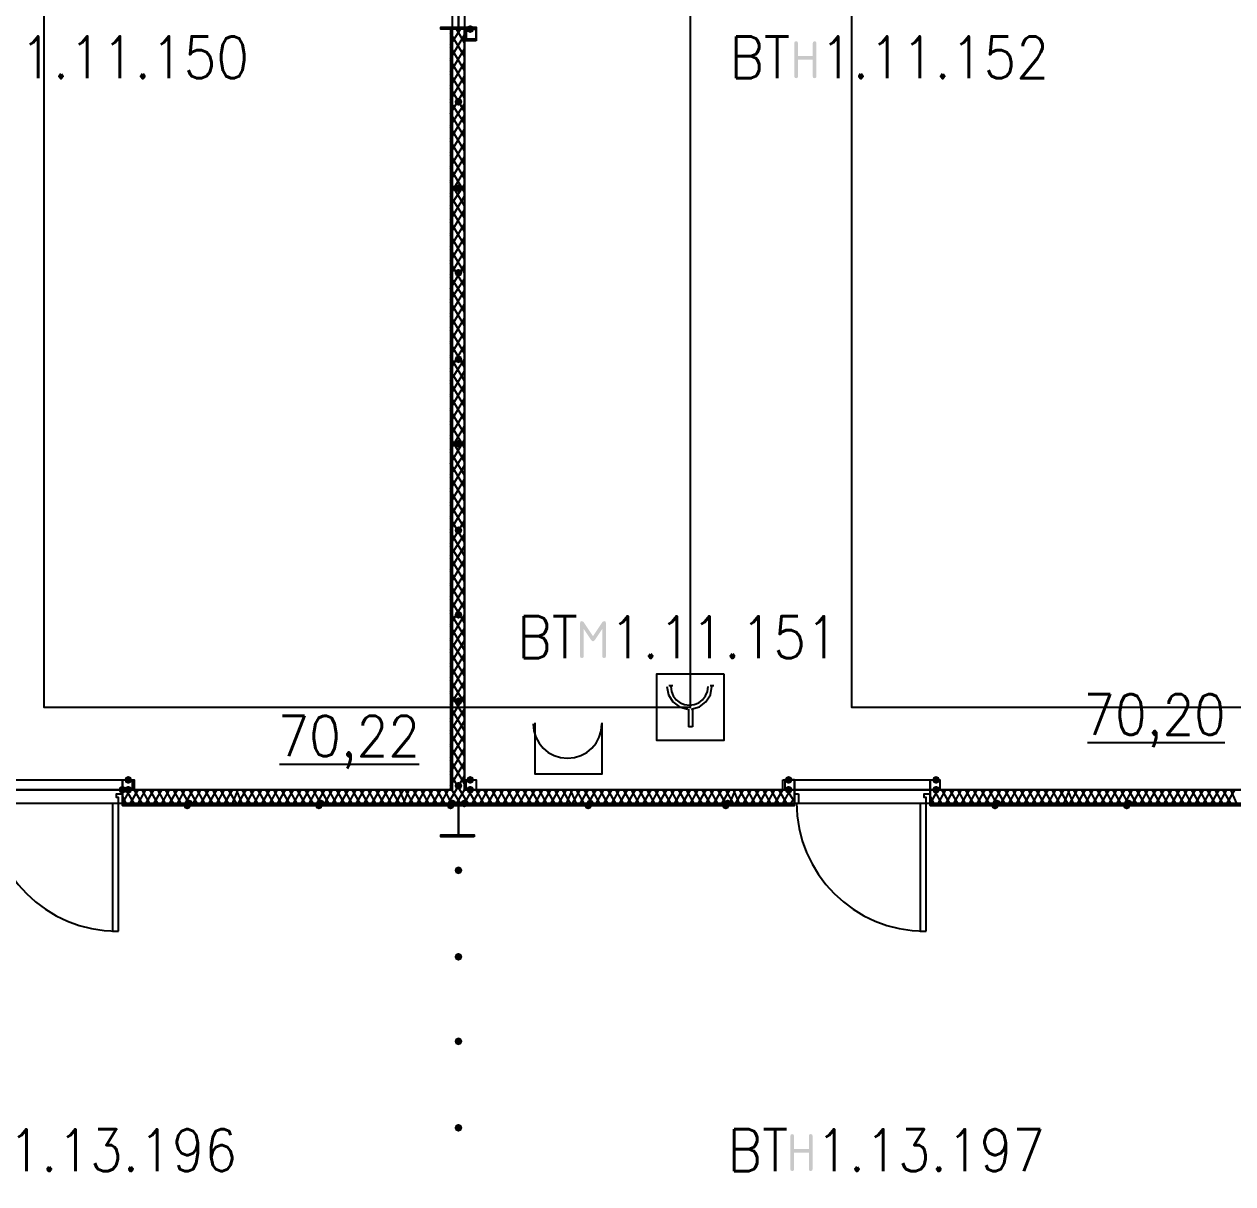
# Model space of a CAD drawing. Header units: millimetres. Extents: x 0 to 420, y 0 to 297.
# Drawn here: x 302.05 to 328.08, y 179.26 to 204.24 of the extents above; entities that cross this region are included whole.
import ezdxf

# ---------------------------------------------------------------- set-up
doc = ezdxf.new("R2010")
doc.units = ezdxf.units.MM
doc.layers.get('0').update_dxf_attribs({"linetype": 'CONTINUOUS'})
doc.styles.get("Standard").update_dxf_attribs({"font": 'STANDARD'})

msp = doc.modelspace()

# ---------------------------------------------------------------- hatches: boundary and pattern name
at = {"true_color": 0x000007}
for points in [[(311.742667, 204.131333), (311.717796, 204.071537), (311.658, 204.046667), (311.598204, 204.071537), (311.573333, 204.131333), (311.598204, 204.191129), (311.658, 204.216), (311.717796, 204.191129)], [(318.637708, 203.112687), (318.637708, 203.829267), (318.647698, 203.859032), (318.677946, 203.868954), (318.707712, 203.859032), (318.717634, 203.829267), (318.717634, 203.550352), (319.035685, 203.550352), (319.035685, 203.829267), (319.045607, 203.859032), (319.075373, 203.868954), (319.105414, 203.859032), (319.115611, 203.829267), (319.115611, 203.112687), (319.105414, 203.082921), (319.075373, 203.072999), (319.045607, 203.082921), (319.035685, 203.112687), (319.035685, 203.470977), (318.717634, 203.470977), (318.717634, 203.112687), (318.707712, 203.082921), (318.677946, 203.072999), (318.647698, 203.082921)], [(311.488667, 202.565), (311.463796, 202.505204), (311.404, 202.480333), (311.344204, 202.505204), (311.319333, 202.565), (311.344204, 202.624796), (311.404, 202.649667), (311.463796, 202.624796)], [(311.488667, 200.702333), (311.463796, 200.642537), (311.404, 200.617667), (311.344204, 200.642537), (311.319333, 200.702333), (311.344204, 200.762129), (311.404, 200.787), (311.463796, 200.762129)], [(311.488667, 198.882), (311.463796, 198.822204), (311.404, 198.797333), (311.344204, 198.822204), (311.319333, 198.882), (311.344204, 198.941796), (311.404, 198.966667), (311.463796, 198.941796)], [(311.488667, 197.019333), (311.463796, 196.959537), (311.404, 196.934667), (311.344204, 196.959537), (311.319333, 197.019333), (311.344204, 197.079129), (311.404, 197.104), (311.463796, 197.079129)], [(311.488667, 195.199), (311.463796, 195.139204), (311.404, 195.114333), (311.344204, 195.139204), (311.319333, 195.199), (311.344204, 195.258796), (311.404, 195.283667), (311.463796, 195.258796)], [(311.488667, 193.336333), (311.463796, 193.276537), (311.404, 193.251667), (311.344204, 193.276537), (311.319333, 193.336333), (311.344204, 193.396129), (311.404, 193.421), (311.463796, 193.396129)], [(311.488667, 191.516), (311.463796, 191.456204), (311.404, 191.431333), (311.344204, 191.456204), (311.319333, 191.516), (311.344204, 191.575796), (311.404, 191.600667), (311.463796, 191.575796)], [(314.540966, 191.380621), (314.570732, 191.370699), (314.580653, 191.340933), (314.580653, 190.624353), (314.570732, 190.594588), (314.540966, 190.584666), (314.5112, 190.594588), (314.501278, 190.624353), (314.501278, 191.209744), (314.33867, 190.966658), (314.30229, 190.942956), (314.264807, 190.966658), (314.103301, 191.209744), (314.103301, 190.624353), (314.093379, 190.594588), (314.063614, 190.584666), (314.033366, 190.594588), (314.023375, 190.624353), (314.023375, 191.340933), (314.033366, 191.370699), (314.063614, 191.380621), (314.09834, 191.360777), (314.30229, 191.054853), (314.507342, 191.362982)], [(311.488667, 189.653333), (311.463796, 189.593537), (311.404, 189.568667), (311.344204, 189.593537), (311.319333, 189.653333), (311.344204, 189.713129), (311.404, 189.738), (311.463796, 189.713129)], [(304.376667, 187.96), (304.351796, 187.900204), (304.292, 187.875333), (304.232204, 187.900204), (304.207333, 187.96), (304.232204, 188.019796), (304.292, 188.044667), (304.351796, 188.019796)], [(311.742667, 187.96), (311.717796, 187.900204), (311.658, 187.875333), (311.598204, 187.900204), (311.573333, 187.96), (311.598204, 188.019796), (311.658, 188.044667), (311.717796, 188.019796)], [(318.600667, 187.96), (318.575796, 187.900204), (318.516, 187.875333), (318.456204, 187.900204), (318.431333, 187.96), (318.456204, 188.019796), (318.516, 188.044667), (318.575796, 188.019796)], [(321.775667, 187.96), (321.750796, 187.900204), (321.691, 187.875333), (321.631204, 187.900204), (321.606333, 187.96), (321.631204, 188.019796), (321.691, 188.044667), (321.750796, 188.019796)], [(304.249667, 187.748333), (304.224796, 187.688538), (304.165, 187.663667), (304.105204, 187.688538), (304.080333, 187.748333), (304.105204, 187.808129), (304.165, 187.833), (304.224796, 187.808129)], [(304.376667, 187.748333), (304.351796, 187.688538), (304.292, 187.663667), (304.232204, 187.688538), (304.207333, 187.748333), (304.232204, 187.808129), (304.292, 187.833), (304.351796, 187.808129)], [(311.488667, 187.833), (311.463796, 187.773204), (311.404, 187.748333), (311.344204, 187.773204), (311.319333, 187.833), (311.344204, 187.892796), (311.404, 187.917667), (311.463796, 187.892796)], [(311.742667, 187.748333), (311.717796, 187.688538), (311.658, 187.663667), (311.598204, 187.688538), (311.573333, 187.748333), (311.598204, 187.808129), (311.658, 187.833), (311.717796, 187.808129)], [(318.600667, 187.748333), (318.575796, 187.688538), (318.516, 187.663667), (318.456204, 187.688538), (318.431333, 187.748333), (318.456204, 187.808129), (318.516, 187.833), (318.575796, 187.808129)], [(321.775667, 187.748333), (321.750796, 187.688538), (321.691, 187.663667), (321.631204, 187.688538), (321.606333, 187.748333), (321.631204, 187.808129), (321.691, 187.833), (321.750796, 187.808129)], [(311.615667, 187.452), (311.590796, 187.392204), (311.531, 187.367333), (311.471204, 187.392204), (311.446333, 187.452), (311.471204, 187.511796), (311.531, 187.536667), (311.590796, 187.511796)], [(311.488667, 186.012667), (311.463796, 185.952871), (311.404, 185.928), (311.344204, 185.952871), (311.319333, 186.012667), (311.344204, 186.072462), (311.404, 186.097333), (311.463796, 186.072463)], [(311.488667, 184.15), (311.463796, 184.090204), (311.404, 184.065333), (311.344204, 184.090204), (311.319333, 184.15), (311.344204, 184.209796), (311.404, 184.234667), (311.463796, 184.209796)], [(311.488667, 182.329667), (311.463796, 182.269871), (311.404, 182.245), (311.344204, 182.269871), (311.319333, 182.329667), (311.344204, 182.389462), (311.404, 182.414333), (311.463796, 182.389463)], [(311.488667, 180.467), (311.463796, 180.407204), (311.404, 180.382333), (311.344204, 180.407204), (311.319333, 180.467), (311.344204, 180.526796), (311.404, 180.551667), (311.463796, 180.526796)], [(318.553041, 179.575353), (318.553041, 180.291933), (318.563032, 180.321699), (318.59328, 180.331621), (318.623046, 180.321699), (318.632968, 180.291933), (318.632968, 180.013018), (318.951019, 180.013018), (318.951019, 180.291933), (318.960941, 180.321699), (318.990706, 180.331621), (319.020748, 180.321699), (319.030945, 180.291933), (319.030945, 179.575353), (319.020748, 179.545588), (318.990706, 179.535666), (318.960941, 179.545588), (318.951019, 179.575353), (318.951019, 179.933643), (318.632968, 179.933643), (318.632968, 179.575353), (318.623046, 179.545588), (318.59328, 179.535666), (318.563032, 179.545588)]]:
    msp.add_hatch(color=0, dxfattribs=at).paths.add_polyline_path(points, flags=0)
h = msp.add_hatch(color=0, dxfattribs=at)
h.paths.add_polyline_path([(311.234667, 187.452), (304.165, 187.452), (311.234667, 187.409667)], flags=0)
h.paths.add_polyline_path([(304.165, 187.452), (311.234667, 187.409667), (304.165, 187.409667)], flags=0)
at = {"true_color": 0x0000fe}
for points in [[(305.646667, 187.409667), (305.621796, 187.349871), (305.562, 187.325), (305.502204, 187.349871), (305.477333, 187.409667), (305.502204, 187.469462), (305.562, 187.494333), (305.621796, 187.469463)], [(305.689, 187.452), (305.664129, 187.392204), (305.604333, 187.367333), (305.544537, 187.392204), (305.519667, 187.452), (305.544537, 187.511796), (305.604333, 187.536667), (305.664129, 187.511796)], [(308.483, 187.409667), (308.458129, 187.349871), (308.398333, 187.325), (308.338538, 187.349871), (308.313667, 187.409667), (308.338537, 187.469462), (308.398333, 187.494333), (308.458129, 187.469463)], [(308.525333, 187.452), (308.500463, 187.392204), (308.440667, 187.367333), (308.380871, 187.392204), (308.356, 187.452), (308.380871, 187.511796), (308.440667, 187.536667), (308.500462, 187.511796)], [(311.319333, 187.409667), (311.294462, 187.349871), (311.234667, 187.325), (311.174871, 187.349871), (311.15, 187.409667), (311.174871, 187.469462), (311.234667, 187.494333), (311.294462, 187.469463)], [(311.319333, 187.409667), (311.294462, 187.349871), (311.234667, 187.325), (311.174871, 187.349871), (311.15, 187.409667), (311.174871, 187.469462), (311.234667, 187.494333), (311.294462, 187.469463)], [(311.361667, 187.452), (311.336796, 187.392204), (311.277, 187.367333), (311.217204, 187.392204), (311.192333, 187.452), (311.217204, 187.511796), (311.277, 187.536667), (311.336796, 187.511796)], [(311.361667, 187.452), (311.336796, 187.392204), (311.277, 187.367333), (311.217204, 187.392204), (311.192333, 187.452), (311.217204, 187.511796), (311.277, 187.536667), (311.336796, 187.511796)], [(314.282667, 187.409667), (314.257796, 187.349871), (314.198, 187.325), (314.138204, 187.349871), (314.113333, 187.409667), (314.138204, 187.469462), (314.198, 187.494333), (314.257796, 187.469463)], [(314.325, 187.452), (314.300129, 187.392204), (314.240333, 187.367333), (314.180538, 187.392204), (314.155667, 187.452), (314.180537, 187.511796), (314.240333, 187.536667), (314.300129, 187.511796)], [(317.246, 187.409667), (317.221129, 187.349871), (317.161333, 187.325), (317.101537, 187.349871), (317.076667, 187.409667), (317.101537, 187.469462), (317.161333, 187.494333), (317.221129, 187.469463)], [(317.288333, 187.452), (317.263462, 187.392204), (317.203667, 187.367333), (317.143871, 187.392204), (317.119, 187.452), (317.143871, 187.511796), (317.203667, 187.536667), (317.263462, 187.511796)], [(323.045667, 187.409667), (323.020796, 187.349871), (322.961, 187.325), (322.901204, 187.349871), (322.876333, 187.409667), (322.901204, 187.469462), (322.961, 187.494333), (323.020796, 187.469463)], [(323.088, 187.452), (323.063129, 187.392204), (323.003333, 187.367333), (322.943537, 187.392204), (322.918667, 187.452), (322.943537, 187.511796), (323.003333, 187.536667), (323.063129, 187.511796)], [(325.882, 187.409667), (325.857129, 187.349871), (325.797333, 187.325), (325.737538, 187.349871), (325.712667, 187.409667), (325.737537, 187.469462), (325.797333, 187.494333), (325.857129, 187.469463)], [(325.924333, 187.452), (325.899462, 187.392204), (325.839667, 187.367333), (325.779871, 187.392204), (325.755, 187.452), (325.779871, 187.511796), (325.839667, 187.536667), (325.899462, 187.511796)]]:
    msp.add_hatch(color=0, dxfattribs=at).paths.add_polyline_path(points, flags=0)
at = {"true_color": 0x000007}
h = msp.add_hatch(color=0, dxfattribs=at)
h.paths.add_polyline_path([(318.643, 187.452), (311.277, 187.452), (318.643, 187.409667)], flags=0)
h.paths.add_polyline_path([(311.277, 187.452), (318.643, 187.409667), (311.277, 187.409667)], flags=0)
h = msp.add_hatch(color=0, dxfattribs=at)
h.paths.add_polyline_path([(328.633667, 187.452), (321.564, 187.452), (328.633667, 187.409667)], flags=0)
h.paths.add_polyline_path([(321.564, 187.452), (328.633667, 187.409667), (321.564, 187.409667)], flags=0)

# ---------------------------------------------------------------- linework, layer by layer
at = {"color": 0, "true_color": 0x00002b}
for points in [[(311.277, 222.25), (294.174333, 222.25), (294.174333, 187.748333), (311.277, 187.748333)], [(328.633667, 187.748333), (328.633667, 222.25), (311.531, 222.25), (311.531, 187.748333)]]:
    msp.add_lwpolyline(points, close=True, dxfattribs=at)
at = {"color": 0, "true_color": 0x000001}
for points in [[(264.244667, 189.526333), (281.855334, 189.526333), (281.855334, 204.977999), (285.115001, 204.977999), (285.115001, 189.526333), (298.958, 189.526333), (298.958, 204.977999), (302.471667, 204.977999), (302.471667, 189.526333), (315.679667, 189.526333), (316.399334, 189.526333), (316.399334, 190.245999), (316.399334, 204.977999), (319.870667, 204.977999), (319.870667, 189.526333), (333.078667, 189.526333)], [(315.891334, 189.97228), (315.925489, 189.791438), (316.020435, 189.64063), (316.163171, 189.53394), (316.340702, 189.485447)], [(315.933667, 189.991999), (316.018334, 189.991999)], [(315.976005, 189.972492), (315.989569, 189.867236), (316.029339, 189.770715), (316.092597, 189.687665), (316.176622, 189.622819), (316.27467, 189.582195), (316.378171, 189.568653), (316.481672, 189.582195), (316.57972, 189.622819), (316.663746, 189.687665), (316.727003, 189.770715), (316.766773, 189.867236), (316.780338, 189.972492)], [(316.415611, 189.485443), (316.59316, 189.533936), (316.735894, 189.640626), (316.830829, 189.791433), (316.864979, 189.972276)], [(316.822667, 189.991999), (316.907334, 189.991999)], [(316.357, 189.483999), (316.357, 189.102999)], [(316.441667, 189.483999), (316.441667, 189.102999)], [(316.441667, 189.102999), (316.357, 189.102999)]]:
    msp.add_lwpolyline(points, dxfattribs=at)
at = {"color": 0, "true_color": 0x000007}
for points in [[(311.785, 204.131333), (311.023, 204.131333), (311.023, 204.173667), (311.404, 204.173667), (311.404, 204.808667), (311.023, 204.808667), (311.023, 204.851), (311.785, 204.851), (311.785, 204.808667), (311.404, 204.808667), (311.404, 204.173667), (311.785, 204.173667)], [(311.785, 203.877333), (311.531, 203.877333), (311.531, 204.131333), (311.785, 204.131333)], [(311.785, 203.919667), (311.785, 204.131333), (311.573333, 204.131333), (311.573333, 203.919667)], [(304.165, 187.96), (304.376667, 187.96), (304.376667, 187.748333), (304.165, 187.748333), (304.165, 187.96), (304.419, 187.96), (304.419, 187.748333), (304.165, 187.748333)], [(311.785, 187.748333), (311.573333, 187.748333), (311.573333, 187.96), (311.785, 187.96), (311.785, 187.748333), (311.531, 187.748333), (311.531, 187.96), (311.785, 187.96)], [(318.389, 187.96), (318.643, 187.96), (318.643, 187.748333), (318.389, 187.748333)], [(318.431333, 187.96), (318.431333, 187.748333), (318.643, 187.748333), (318.643, 187.96)], [(321.564, 187.96), (321.775667, 187.96), (321.775667, 187.748333), (321.564, 187.748333), (321.564, 187.96), (321.775667, 187.96), (321.775667, 187.748333), (321.564, 187.748333)], [(304.080333, 184.700333), (304.080333, 187.452), (303.953333, 187.452), (303.953333, 184.700333)], [(304.165, 187.663667), (304.165, 187.452), (304.080333, 187.452), (304.080333, 187.579), (304.038, 187.579), (304.038, 187.663667)], [(311.234667, 187.452), (304.165, 187.452), (311.234667, 187.409667)], [(304.165, 187.452), (311.234667, 187.409667), (304.165, 187.409667)], [(304.165, 187.409667), (304.165, 187.452), (311.234667, 187.452), (311.234667, 187.409667), (304.165, 187.409667), (311.234667, 187.409667), (311.234667, 187.452), (304.165, 187.452)], [(311.742667, 186.732333), (311.023, 186.732333), (311.023, 186.774667), (311.404, 186.774667), (311.404, 187.409667), (311.023, 187.409667), (311.023, 187.452), (311.742667, 187.452), (311.742667, 187.409667), (311.404, 187.409667), (311.404, 186.774667), (311.742667, 186.774667)], [(318.643, 187.452), (311.277, 187.452), (318.643, 187.409667)], [(311.277, 187.452), (318.643, 187.409667), (311.277, 187.409667)], [(318.643, 187.452), (311.277, 187.452), (311.277, 187.409667), (318.643, 187.409667)], [(318.643, 187.452), (311.277, 187.452), (311.277, 187.409667), (318.643, 187.409667)], [(318.727667, 187.663667), (318.727667, 187.579), (318.727667, 187.452), (318.643, 187.452), (318.643, 187.663667)], [(321.479333, 184.700333), (321.479333, 187.452), (321.352333, 187.452), (321.352333, 184.700333)], [(321.564, 187.663667), (321.564, 187.452), (321.479333, 187.452), (321.479333, 187.579), (321.437, 187.579), (321.437, 187.663667)], [(328.633667, 187.452), (321.564, 187.452), (328.633667, 187.409667)], [(321.564, 187.452), (328.633667, 187.409667), (321.564, 187.409667)], [(321.564, 187.409667), (321.564, 187.452), (328.633667, 187.452), (328.633667, 187.409667), (321.564, 187.409667), (328.633667, 187.409667), (328.633667, 187.452), (321.564, 187.452)]]:
    msp.add_lwpolyline(points, close=True, dxfattribs=at)
for points in [[(311.404, 204.131333), (311.404, 204.851)], [(311.065333, 204.131333), (311.065333, 204.173667)], [(311.234667, 204.131333), (311.234667, 204.173667)], [(311.234667, 204.089), (311.277, 204.131333)], [(311.234667, 203.792667), (311.446333, 204.131333)], [(311.531, 187.748333), (311.531, 204.131333), (311.234667, 204.131333), (311.234667, 187.748333)], [(311.531, 203.835), (311.361667, 204.131333)], [(311.531, 204.089), (311.531, 204.131333)], [(311.573333, 204.131333), (311.573333, 204.173667)], [(311.742667, 204.131333), (311.742667, 204.173667)], [(311.531, 203.538667), (311.234667, 204.046667)], [(311.234667, 203.496333), (311.531, 204.004333)], [(311.658, 203.877333), (311.658, 203.919667)], [(311.531, 203.242333), (311.234667, 203.750333)], [(311.234667, 203.2), (311.531, 203.708)], [(311.531, 202.946), (311.234667, 203.454)], [(311.234667, 202.903667), (311.531, 203.411667)], [(311.531, 202.649667), (311.234667, 203.157667)], [(311.234667, 202.607333), (311.531, 203.115333)], [(311.531, 202.353333), (311.234667, 202.861333)], [(311.234667, 202.311), (311.531, 202.819)], [(311.531, 202.099333), (311.234667, 202.565)], [(311.234667, 202.057), (311.531, 202.522667)], [(311.531, 201.803), (311.234667, 202.311)], [(311.234667, 201.760667), (311.531, 202.268667)], [(311.531, 201.506667), (311.234667, 202.014667)], [(311.234667, 201.464333), (311.531, 201.972333)], [(311.531, 201.210333), (311.234667, 201.718333)], [(311.234667, 201.168), (311.531, 201.676)], [(311.531, 200.914), (311.234667, 201.422)], [(311.234667, 200.871667), (311.531, 201.379667)], [(311.531, 200.617667), (311.234667, 201.125667)], [(311.234667, 200.575333), (311.531, 201.083333)], [(311.531, 200.321333), (311.234667, 200.829333)], [(311.234667, 200.321333), (311.531, 200.787)], [(311.234667, 200.025), (311.531, 200.533)], [(311.531, 200.067333), (311.234667, 200.533)], [(311.531, 199.771), (311.234667, 200.279)], [(311.234667, 199.728667), (311.531, 200.236667)], [(311.531, 199.474667), (311.234667, 199.982667)], [(311.234667, 199.432333), (311.531, 199.940333)], [(311.531, 199.178333), (311.234667, 199.686333)], [(311.234667, 199.136), (311.531, 199.644)], [(311.531, 198.882), (311.234667, 199.39)], [(311.234667, 198.839667), (311.531, 199.347667)], [(311.531, 198.585667), (311.234667, 199.093667)], [(311.234667, 198.543333), (311.531, 199.051333)], [(311.531, 198.331667), (311.234667, 198.797333)], [(311.234667, 198.289333), (311.531, 198.755)], [(311.531, 198.035333), (311.234667, 198.543333)], [(311.234667, 197.993), (311.531, 198.501)], [(311.531, 197.739), (311.234667, 198.247)], [(311.234667, 197.696667), (311.531, 198.204667)], [(311.531, 197.442667), (311.234667, 197.950667)], [(311.234667, 197.400333), (311.531, 197.908333)], [(311.531, 197.146333), (311.234667, 197.654333)], [(311.234667, 197.104), (311.531, 197.612)], [(311.531, 196.85), (311.234667, 197.358)], [(311.234667, 196.807667), (311.531, 197.315667)], [(311.531, 196.553667), (311.234667, 197.061667)], [(311.234667, 196.553667), (311.531, 197.019333)], [(311.234667, 196.257333), (311.531, 196.765333)], [(311.531, 196.299667), (311.234667, 196.765333)], [(311.531, 196.003333), (311.234667, 196.511333)], [(311.234667, 195.961), (311.531, 196.469)], [(311.531, 195.707), (311.234667, 196.215)], [(311.234667, 195.664667), (311.531, 196.172667)], [(311.531, 195.410667), (311.234667, 195.918667)], [(311.234667, 195.368333), (311.531, 195.876333)], [(311.531, 195.114333), (311.234667, 195.622333)], [(311.234667, 195.072), (311.531, 195.58)], [(311.531, 194.818), (311.234667, 195.326)], [(311.234667, 194.775667), (311.531, 195.283667)], [(311.531, 194.521667), (311.234667, 195.029667)], [(311.234667, 194.521667), (311.531, 194.987333)], [(311.531, 194.267667), (311.234667, 194.775667)], [(311.234667, 194.225333), (311.531, 194.733333)], [(311.531, 193.971333), (311.234667, 194.479333)], [(311.234667, 193.929), (311.531, 194.437)], [(311.531, 193.675), (311.234667, 194.183)], [(311.234667, 193.632667), (311.531, 194.140667)], [(311.531, 193.378667), (311.234667, 193.886667)], [(311.234667, 193.336333), (311.531, 193.844333)], [(311.531, 193.082333), (311.234667, 193.590333)], [(311.234667, 193.04), (311.531, 193.548)], [(311.531, 192.786), (311.234667, 193.294)], [(311.234667, 192.786), (311.531, 193.251667)], [(311.234667, 192.489667), (311.531, 192.997667)], [(311.531, 192.532), (311.234667, 192.997667)], [(311.531, 192.235667), (311.234667, 192.743667)], [(311.234667, 192.193333), (311.531, 192.701333)], [(311.531, 191.939333), (311.234667, 192.447333)], [(311.234667, 191.897), (311.531, 192.405)], [(311.531, 191.643), (311.234667, 192.151)], [(311.234667, 191.600667), (311.531, 192.108667)], [(311.531, 191.346667), (311.234667, 191.854667)], [(311.234667, 191.304333), (311.531, 191.812333)], [(311.531, 191.050333), (311.234667, 191.558333)], [(311.234667, 191.008), (311.531, 191.516)], [(311.531, 190.754), (311.234667, 191.262)], [(311.234667, 190.754), (311.531, 191.219667)], [(311.234667, 190.457667), (311.531, 190.965667)], [(311.531, 190.5), (311.234667, 190.965667)], [(311.531, 190.203667), (311.234667, 190.711667)], [(311.234667, 190.161333), (311.531, 190.669333)], [(311.531, 189.907333), (311.234667, 190.415333)], [(311.234667, 189.865), (311.531, 190.373)], [(311.531, 189.611), (311.234667, 190.119)], [(311.234667, 189.568667), (311.531, 190.076667)], [(315.679667, 190.245999), (317.119, 190.245999)], [(311.531, 189.314667), (311.234667, 189.822667)], [(311.234667, 189.272333), (311.531, 189.780333)], [(311.531, 189.018333), (311.234667, 189.526333)], [(311.234667, 189.018333), (311.531, 189.484)], [(311.234667, 188.722), (311.531, 189.23)], [(311.531, 188.764333), (311.234667, 189.23)], [(311.531, 188.468), (311.234667, 188.976)], [(311.234667, 188.425667), (311.531, 188.933667)], [(324.950667, 188.764333), (327.914, 188.764333)], [(311.531, 188.171667), (311.234667, 188.679667)], [(311.234667, 188.129333), (311.531, 188.637333)], [(307.551667, 188.298667), (310.557333, 188.298667)], [(311.531, 187.875333), (311.234667, 188.383333)], [(311.234667, 187.833), (311.531, 188.341)], [(301.244, 187.875333), (301.244, 187.96), (302.725667, 187.96)], [(302.725667, 187.96), (304.165, 187.96), (304.165, 187.875333)], [(311.531, 187.579), (311.234667, 188.087)], [(311.234667, 187.536667), (311.531, 188.044667)], [(318.643, 187.875333), (318.643, 187.96), (320.082333, 187.96)], [(320.082333, 187.96), (321.564, 187.96), (321.564, 187.875333)], [(302.725667, 187.748333), (301.244, 187.748333), (301.244, 187.875333)], [(304.165, 187.875333), (304.165, 187.748333), (302.725667, 187.748333)], [(304.165, 187.452), (304.334333, 187.748333)], [(304.165, 187.452), (304.165, 187.663667), (304.165, 187.748333)], [(304.165, 187.748333), (304.165, 187.663667), (304.165, 187.452), (304.165, 187.663667)], [(311.234667, 187.748333), (304.165, 187.748333)], [(304.419, 187.452), (304.249667, 187.748333)], [(304.334333, 187.452), (304.503667, 187.748333)], [(304.588333, 187.452), (304.419, 187.748333)], [(304.503667, 187.452), (304.673, 187.748333)], [(304.757667, 187.452), (304.588333, 187.748333)], [(304.673, 187.452), (304.842333, 187.748333)], [(304.927, 187.452), (304.757667, 187.748333)], [(304.842333, 187.452), (305.011667, 187.748333)], [(305.096333, 187.452), (304.927, 187.748333)], [(305.011667, 187.452), (305.181, 187.748333)], [(305.265667, 187.452), (305.096333, 187.748333)], [(305.181, 187.452), (305.350333, 187.748333)], [(305.435, 187.452), (305.265667, 187.748333)], [(305.350333, 187.452), (305.519667, 187.748333)], [(305.604333, 187.452), (305.435, 187.748333)], [(305.519667, 187.452), (305.689, 187.748333)], [(305.773667, 187.452), (305.604333, 187.748333)], [(305.689, 187.452), (305.858333, 187.748333)], [(305.943, 187.452), (305.773667, 187.748333)], [(305.858333, 187.452), (306.027667, 187.748333)], [(306.112333, 187.452), (305.943, 187.748333)], [(306.027667, 187.452), (306.197, 187.748333)], [(306.281667, 187.452), (306.112333, 187.748333)], [(306.197, 187.452), (306.366333, 187.748333)], [(306.451, 187.452), (306.281667, 187.748333)], [(306.366333, 187.452), (306.535667, 187.748333)], [(306.620333, 187.452), (306.451, 187.748333)], [(306.535667, 187.452), (306.662667, 187.748333)], [(306.747333, 187.452), (306.620333, 187.748333)], [(306.662667, 187.452), (306.832, 187.748333)], [(306.916667, 187.452), (306.747333, 187.748333)], [(306.832, 187.452), (307.001333, 187.748333)], [(307.086, 187.452), (306.916667, 187.748333)], [(307.001333, 187.452), (307.170667, 187.748333)], [(307.255333, 187.452), (307.086, 187.748333)], [(307.170667, 187.452), (307.34, 187.748333)], [(307.424667, 187.452), (307.255333, 187.748333)], [(307.34, 187.452), (307.509333, 187.748333)], [(307.594, 187.452), (307.424667, 187.748333)], [(307.509333, 187.452), (307.678667, 187.748333)], [(307.763333, 187.452), (307.594, 187.748333)], [(307.678667, 187.452), (307.848, 187.748333)], [(307.932667, 187.452), (307.763333, 187.748333)], [(307.848, 187.452), (308.017333, 187.748333)], [(308.102, 187.452), (307.932667, 187.748333)], [(308.017333, 187.452), (308.186667, 187.748333)], [(308.271333, 187.452), (308.102, 187.748333)], [(308.186667, 187.452), (308.356, 187.748333)], [(308.440667, 187.452), (308.271333, 187.748333)], [(308.356, 187.452), (308.525333, 187.748333)], [(308.61, 187.452), (308.440667, 187.748333)], [(308.525333, 187.452), (308.694667, 187.748333)], [(308.779333, 187.452), (308.61, 187.748333)], [(308.694667, 187.452), (308.864, 187.748333)], [(308.948667, 187.452), (308.779333, 187.748333)], [(308.864, 187.452), (309.033333, 187.748333)], [(309.118, 187.452), (308.948667, 187.748333)], [(309.033333, 187.452), (309.202667, 187.748333)], [(309.287333, 187.452), (309.118, 187.748333)], [(309.202667, 187.452), (309.372, 187.748333)], [(309.456667, 187.452), (309.287333, 187.748333)], [(309.372, 187.452), (309.541333, 187.748333)], [(309.626, 187.452), (309.456667, 187.748333)], [(309.541333, 187.452), (309.710667, 187.748333)], [(309.795333, 187.452), (309.626, 187.748333)], [(309.710667, 187.452), (309.88, 187.748333)], [(309.964667, 187.452), (309.795333, 187.748333)], [(309.88, 187.452), (310.049333, 187.748333)], [(310.134, 187.452), (309.964667, 187.748333)], [(310.049333, 187.452), (310.218667, 187.748333)], [(310.261, 187.452), (310.134, 187.748333)], [(310.218667, 187.452), (310.345667, 187.748333)], [(310.430333, 187.452), (310.261, 187.748333)], [(310.345667, 187.452), (310.515, 187.748333)], [(310.599667, 187.452), (310.430333, 187.748333)], [(310.515, 187.452), (310.684333, 187.748333)], [(310.769, 187.452), (310.599667, 187.748333)], [(310.684333, 187.452), (310.853667, 187.748333)], [(310.938333, 187.452), (310.769, 187.748333)], [(310.853667, 187.452), (311.023, 187.748333)], [(311.107667, 187.452), (310.938333, 187.748333)], [(311.023, 187.452), (311.192333, 187.748333)], [(311.234667, 187.494333), (311.107667, 187.748333)], [(311.446333, 187.452), (311.234667, 187.790667)], [(311.361667, 187.452), (311.531, 187.748333)], [(311.531, 187.452), (311.700333, 187.748333)], [(318.643, 187.748333), (311.531, 187.748333)], [(311.785, 187.452), (311.615667, 187.748333)], [(311.700333, 187.452), (311.869667, 187.748333)], [(311.954333, 187.452), (311.785, 187.748333)], [(311.869667, 187.452), (312.039, 187.748333)], [(312.123667, 187.452), (311.954333, 187.748333)], [(312.039, 187.452), (312.208333, 187.748333)], [(312.293, 187.452), (312.123667, 187.748333)], [(312.208333, 187.452), (312.377667, 187.748333)], [(312.462333, 187.452), (312.293, 187.748333)], [(312.377667, 187.452), (312.547, 187.748333)], [(312.631667, 187.452), (312.462333, 187.748333)], [(312.547, 187.452), (312.716333, 187.748333)], [(312.801, 187.452), (312.631667, 187.748333)], [(312.716333, 187.452), (312.885667, 187.748333)], [(312.970333, 187.452), (312.801, 187.748333)], [(312.885667, 187.452), (313.055, 187.748333)], [(313.139667, 187.452), (312.970333, 187.748333)], [(313.055, 187.452), (313.224333, 187.748333)], [(313.309, 187.452), (313.139667, 187.748333)], [(313.224333, 187.452), (313.393667, 187.748333)], [(313.478333, 187.452), (313.309, 187.748333)], [(313.393667, 187.452), (313.563, 187.748333)], [(313.647667, 187.452), (313.478333, 187.748333)], [(313.563, 187.452), (313.732333, 187.748333)], [(313.817, 187.452), (313.647667, 187.748333)], [(313.732333, 187.452), (313.859333, 187.748333)], [(313.944, 187.452), (313.817, 187.748333)], [(313.859333, 187.452), (314.028667, 187.748333)], [(314.113333, 187.452), (313.944, 187.748333)], [(314.028667, 187.452), (314.198, 187.748333)], [(314.282667, 187.452), (314.113333, 187.748333)], [(314.198, 187.452), (314.367333, 187.748333)], [(314.452, 187.452), (314.282667, 187.748333)], [(314.367333, 187.452), (314.536667, 187.748333)], [(314.621333, 187.452), (314.452, 187.748333)], [(314.536667, 187.452), (314.706, 187.748333)], [(314.790667, 187.452), (314.621333, 187.748333)], [(314.706, 187.452), (314.875333, 187.748333)], [(314.96, 187.452), (314.790667, 187.748333)], [(314.875333, 187.452), (315.044667, 187.748333)], [(315.129333, 187.452), (314.96, 187.748333)], [(315.044667, 187.452), (315.214, 187.748333)], [(315.298667, 187.452), (315.129333, 187.748333)], [(315.214, 187.452), (315.383333, 187.748333)], [(315.468, 187.452), (315.298667, 187.748333)], [(315.383333, 187.452), (315.552667, 187.748333)], [(315.637333, 187.452), (315.468, 187.748333)], [(315.552667, 187.452), (315.722, 187.748333)], [(315.806667, 187.452), (315.637333, 187.748333)], [(315.722, 187.452), (315.891333, 187.748333)], [(315.976, 187.452), (315.806667, 187.748333)], [(315.891333, 187.452), (316.060667, 187.748333)], [(316.145333, 187.452), (315.976, 187.748333)], [(316.060667, 187.452), (316.23, 187.748333)], [(316.314667, 187.452), (316.145333, 187.748333)], [(316.23, 187.452), (316.399333, 187.748333)], [(316.484, 187.452), (316.314667, 187.748333)], [(316.399333, 187.452), (316.568667, 187.748333)], [(316.653333, 187.452), (316.484, 187.748333)], [(316.568667, 187.452), (316.738, 187.748333)], [(316.822667, 187.452), (316.653333, 187.748333)], [(316.738, 187.452), (316.907333, 187.748333)], [(316.992, 187.452), (316.822667, 187.748333)], [(316.907333, 187.452), (317.076667, 187.748333)], [(317.161333, 187.452), (316.992, 187.748333)], [(317.076667, 187.452), (317.246, 187.748333)], [(317.330667, 187.452), (317.161333, 187.748333)], [(317.246, 187.452), (317.373, 187.748333)], [(317.457667, 187.452), (317.330667, 187.748333)], [(317.373, 187.452), (317.542333, 187.748333)], [(317.627, 187.452), (317.457667, 187.748333)], [(317.542333, 187.452), (317.711667, 187.748333)], [(317.796333, 187.452), (317.627, 187.748333)], [(317.711667, 187.452), (317.881, 187.748333)], [(317.965667, 187.452), (317.796333, 187.748333)], [(317.881, 187.452), (318.050333, 187.748333)], [(318.135, 187.452), (317.965667, 187.748333)], [(318.050333, 187.452), (318.219667, 187.748333)], [(318.304333, 187.452), (318.135, 187.748333)], [(318.219667, 187.452), (318.389, 187.748333)], [(318.473667, 187.452), (318.304333, 187.748333)], [(318.389, 187.452), (318.558333, 187.748333)], [(318.643, 187.494333), (318.473667, 187.748333)], [(320.082333, 187.748333), (318.643, 187.748333), (318.643, 187.875333)], [(318.643, 187.452), (318.643, 187.663667), (318.643, 187.748333)], [(318.643, 187.748333), (318.643, 187.663667), (318.643, 187.452), (318.643, 187.663667)], [(321.564, 187.875333), (321.564, 187.748333), (320.082333, 187.748333)], [(321.564, 187.706), (321.564, 187.748333)], [(321.564, 187.452), (321.733333, 187.748333)], [(321.564, 187.452), (321.564, 187.663667), (321.564, 187.748333)], [(321.564, 187.748333), (321.564, 187.663667), (321.564, 187.452), (321.564, 187.663667)], [(328.633667, 187.748333), (321.564, 187.748333)], [(321.818, 187.452), (321.648667, 187.748333)], [(321.733333, 187.452), (321.902667, 187.748333)], [(321.987333, 187.452), (321.818, 187.748333)], [(321.902667, 187.452), (322.072, 187.748333)], [(322.156667, 187.452), (321.987333, 187.748333)], [(322.072, 187.452), (322.241333, 187.748333)], [(322.326, 187.452), (322.156667, 187.748333)], [(322.241333, 187.452), (322.410667, 187.748333)], [(322.495333, 187.452), (322.326, 187.748333)], [(322.410667, 187.452), (322.58, 187.748333)], [(322.664667, 187.452), (322.495333, 187.748333)], [(322.58, 187.452), (322.749333, 187.748333)], [(322.834, 187.452), (322.664667, 187.748333)], [(322.749333, 187.452), (322.918667, 187.748333)], [(323.003333, 187.452), (322.834, 187.748333)], [(322.918667, 187.452), (323.088, 187.748333)], [(323.172667, 187.452), (323.003333, 187.748333)], [(323.088, 187.452), (323.257333, 187.748333)], [(323.342, 187.452), (323.172667, 187.748333)], [(323.257333, 187.452), (323.426667, 187.748333)], [(323.511333, 187.452), (323.342, 187.748333)], [(323.426667, 187.452), (323.596, 187.748333)], [(323.680667, 187.452), (323.511333, 187.748333)], [(323.596, 187.452), (323.765333, 187.748333)], [(323.85, 187.452), (323.680667, 187.748333)], [(323.765333, 187.452), (323.934667, 187.748333)], [(324.019333, 187.452), (323.85, 187.748333)], [(323.934667, 187.452), (324.104, 187.748333)], [(324.188667, 187.452), (324.019333, 187.748333)], [(324.104, 187.452), (324.273333, 187.748333)], [(324.358, 187.452), (324.188667, 187.748333)], [(324.273333, 187.452), (324.442667, 187.748333)], [(324.527333, 187.452), (324.358, 187.748333)], [(324.442667, 187.452), (324.569667, 187.748333)], [(324.654333, 187.452), (324.527333, 187.748333)], [(324.569667, 187.452), (324.739, 187.748333)], [(324.823667, 187.452), (324.654333, 187.748333)], [(324.739, 187.452), (324.908333, 187.748333)], [(324.993, 187.452), (324.823667, 187.748333)], [(324.908333, 187.452), (325.077667, 187.748333)], [(325.162333, 187.452), (324.993, 187.748333)], [(325.077667, 187.452), (325.247, 187.748333)], [(325.331667, 187.452), (325.162333, 187.748333)], [(325.247, 187.452), (325.416333, 187.748333)], [(325.501, 187.452), (325.331667, 187.748333)], [(325.416333, 187.452), (325.585667, 187.748333)], [(325.670333, 187.452), (325.501, 187.748333)], [(325.585667, 187.452), (325.755, 187.748333)], [(325.839667, 187.452), (325.670333, 187.748333)], [(325.755, 187.452), (325.924333, 187.748333)], [(326.009, 187.452), (325.839667, 187.748333)], [(325.924333, 187.452), (326.093667, 187.748333)], [(326.178333, 187.452), (326.009, 187.748333)], [(326.093667, 187.452), (326.263, 187.748333)], [(326.347667, 187.452), (326.178333, 187.748333)], [(326.263, 187.452), (326.432333, 187.748333)], [(326.517, 187.452), (326.347667, 187.748333)], [(326.432333, 187.452), (326.601667, 187.748333)], [(326.686333, 187.452), (326.517, 187.748333)], [(326.601667, 187.452), (326.771, 187.748333)], [(326.855667, 187.452), (326.686333, 187.748333)], [(326.771, 187.452), (326.940333, 187.748333)], [(327.025, 187.452), (326.855667, 187.748333)], [(326.940333, 187.452), (327.109667, 187.748333)], [(327.194333, 187.452), (327.025, 187.748333)], [(327.109667, 187.452), (327.279, 187.748333)], [(327.363667, 187.452), (327.194333, 187.748333)], [(327.279, 187.452), (327.448333, 187.748333)], [(327.533, 187.452), (327.363667, 187.748333)], [(327.448333, 187.452), (327.617667, 187.748333)], [(327.702333, 187.452), (327.533, 187.748333)], [(327.617667, 187.452), (327.787, 187.748333)], [(327.871667, 187.452), (327.702333, 187.748333)], [(327.787, 187.452), (327.956333, 187.748333)], [(328.041, 187.452), (327.871667, 187.748333)], [(327.956333, 187.452), (328.125667, 187.748333)], [(328.168, 187.452), (328.041, 187.748333)], [(301.286333, 187.473167), (301.300649, 187.189658), (301.342667, 186.91434), (301.410993, 186.648605), (301.504234, 186.393849), (301.620996, 186.151463), (301.759886, 185.922843), (301.919509, 185.709381), (302.098472, 185.512472), (302.295381, 185.333509), (302.508843, 185.173886), (302.737463, 185.034996), (302.979849, 184.918234), (303.234605, 184.824993), (303.50034, 184.756667), (303.775658, 184.714649), (304.059167, 184.700333)], [(304.249667, 187.452), (304.165, 187.621333)], [(311.234667, 187.409667), (304.165, 187.409667), (311.234667, 187.452), (304.165, 187.452)], [(304.165, 187.452), (311.234667, 187.452)], [(311.065333, 187.409667), (311.065333, 187.452)], [(311.192333, 187.452), (311.234667, 187.536667)], [(311.277, 187.452), (311.234667, 187.494333)], [(311.234667, 187.409667), (311.234667, 187.452)], [(311.234667, 187.452), (311.531, 187.452)], [(318.643, 187.452), (311.277, 187.452), (318.643, 187.452), (311.277, 187.409667)], [(311.404, 186.732333), (311.404, 187.452)], [(311.615667, 187.452), (311.531, 187.579)], [(311.531, 187.452), (318.643, 187.452)], [(311.573333, 187.409667), (311.573333, 187.452)], [(311.742667, 187.409667), (311.742667, 187.452)], [(318.558333, 187.452), (318.643, 187.579)], [(318.685333, 187.473167), (318.699649, 187.189658), (318.741667, 186.91434), (318.809993, 186.648605), (318.903234, 186.393849), (319.019996, 186.151463), (319.158886, 185.922843), (319.318509, 185.709381), (319.497472, 185.512472), (319.694381, 185.333509), (319.907843, 185.173886), (320.136463, 185.034996), (320.378849, 184.918234), (320.633605, 184.824993), (320.89934, 184.756667), (321.174658, 184.714649), (321.458167, 184.700333)], [(321.648667, 187.452), (321.564, 187.621333)], [(328.633667, 187.409667), (321.564, 187.409667), (328.633667, 187.452), (321.564, 187.452)], [(321.564, 187.452), (328.633667, 187.452)], [(311.065333, 186.732333), (311.065333, 186.774667)], [(311.234667, 186.732333), (311.234667, 186.774667)], [(311.573333, 186.732333), (311.573333, 186.774667)], [(311.742667, 186.732333), (311.742667, 186.774667)]]:
    msp.add_lwpolyline(points, dxfattribs=at)
at = {"color": 0, "true_color": 0x000001}
msp.add_lwpolyline([(317.119, 190.245999), (317.119, 188.806666), (315.679667, 188.806666), (315.679667, 190.245999)], close=True, dxfattribs=at)
at = {"color": 0, "true_color": 0x000006}
for points in [[(313.012667, 189.166288), (313.027758, 189.017017), (313.070951, 188.87799), (313.139268, 188.752184), (313.229731, 188.642577), (313.339364, 188.552144), (313.465188, 188.483863), (313.604226, 188.440711), (313.7535, 188.425666), (313.902775, 188.440711), (314.041813, 188.483863), (314.167637, 188.552144), (314.27727, 188.642577), (314.367733, 188.752184), (314.43605, 188.87799), (314.479243, 189.017017), (314.494334, 189.166288)], [(314.494334, 189.187666), (314.494334, 188.086999), (313.055, 188.086999), (313.055, 189.187666)]]:
    msp.add_lwpolyline(points, dxfattribs=at)
at = {"color": 0, "true_color": 0x000008}
msp.add_lwpolyline([(380.322667, 140.377333), (380.322667, 187.452), (258.868333, 187.452), (258.868333, 140.377333)], close=True, dxfattribs=at)

# ---------------------------------------------------------------- texts
at = {"color": 0, "true_color": 0x000007, "attachment_point": 1}
for s, insert, char_height, width in [('1.11.150', (301.963653, 203.974567), 0.90157, 3.70645452), ('BT', (317.245993, 203.974567), 0.90157, 1.30226779), ('1.11.152', (319.193333, 203.974567), 0.90157, 3.70645452), ('BT', (312.674007, 191.486233), 0.90157, 1.30226779), ('1.11.151', (314.663653, 191.486233), 0.90157, 3.50610566), ('70,20', (324.865993, 189.805702), 0.872032, 2.76143456), ('70,22', (307.509326, 189.340029), 0.872032, 2.76143456), ('1.13.196', (301.70968, 180.437235), 0.90157, 3.90680337), ('BT', (317.203653, 180.437235), 0.90157, 1.30226779), ('1.13.197', (319.108653, 180.437235), 0.90157, 3.90680337)]:
    msp.add_mtext(s, dxfattribs=dict(at, insert=insert, char_height=char_height, width=width))

doc.saveas('drawing.dxf')
